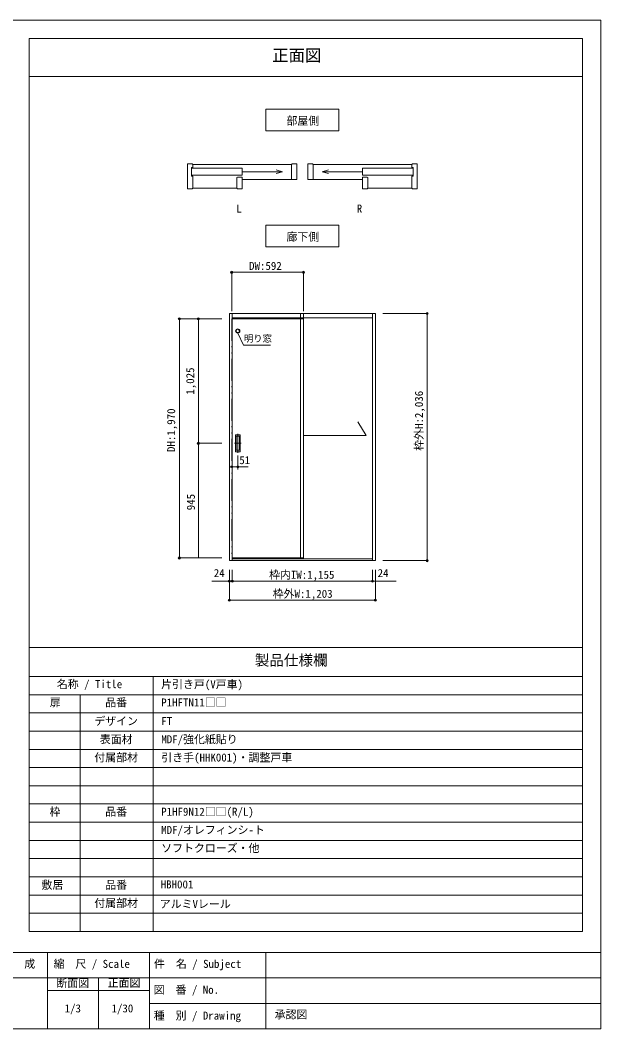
# Model space of a CAD drawing. Units: millimetres on the paper, enlarged 10 times, with parts at other scales. Extents: x -2000 to 11221, y -1870 to 1385.
# Drawn here: x 405 to 2000, y -1385 to 1385 of the extents above; entities that cross this region are included whole.
import ezdxf
from ezdxf.enums import TextEntityAlignment as Align

# ---------------------------------------------------------------- set-up
doc = ezdxf.new("R2010")
doc.units = ezdxf.units.MM
doc.header["$LTSCALE"] = 10
doc.header["$PDMODE"] = 32
doc.header["$PDSIZE"] = 6
doc.linetypes.add('DASHED_DOUBLE_DOTTED', pattern=[11, 6, -1.5, 0.25, -1.5, 0.25, -1.5])
doc.layers.add('1-1_0', color=7, linetype='Continuous', lineweight=18)
doc.layers.add('3-0', color=7, linetype='Continuous', lineweight=20)
doc.styles.add('ＭＳ ゴシック', font='')
doc.styles.get('ＭＳ ゴシック').set_extended_font_data('MS Gothic')

msp = doc.modelspace()

# ---------------------------------------------------------------- linework, layer by layer
at = {"layer": '1-1_0'}
for p, q in [((1950, 1335), (430, 1335)), ((430, -337.5), (430, 1335)), ((1950, -1117.5), (1950, 1335)), ((430, 1230), (1950, 1230)), ((430, -1117.5), (430, -337.5)), ((430, -337.5), (1950, -337.5)), ((430, -417.5), (1950, -417.5)), ((770, -1117.5), (770, -417.5)), ((430, -467.5), (1950, -467.5)), ((570, -1117.5), (570, -467.5)), ((430, -517.5), (1950, -517.5)), ((430, -567.5), (1950, -567.5)), ((430, -617.5), (1950, -617.5)), ((430, -667.5), (1950, -667.5)), ((430, -717.5), (1950, -717.5)), ((430, -767.5), (1950, -767.5)), ((430, -817.5), (1950, -817.5)), ((430, -867.5), (1950, -867.5)), ((430, -917.5), (1950, -917.5)), ((430, -967.5), (1950, -967.5)), ((430, -1017.5), (1950, -1017.5))]:
    msp.add_line(p, q, dxfattribs=at)
at = {"layer": '1-1_0', "lineweight": 20}
for p, q in [((430, -1067.5), (1950, -1067.5)), ((430, -1117.5), (1950, -1117.5)), ((2000, -1175), (-2000, -1175)), ((2000, -1175), (-2000, -1175)), ((480, -1175), (480, -1385)), ((760, -1175), (760, -1385)), ((1080, -1175), (1080, -1385)), ((2000, -1245), (-1190, -1245)), ((2000, -1245), (-1190, -1245)), ((620, -1245), (620, -1385)), ((760, -1280), (480, -1280)), ((2000, -1315), (760, -1315)), ((2000, -1315), (760, -1315)), ((-2000, -1385), (2000, -1385)), ((-2000, -1385), (2000, -1385))]:
    msp.add_line(p, q, dxfattribs=at)
at = {"layer": '1-1_0'}
msp.add_lwpolyline([(2000, -1385), (2000, 1385), (-2000, 1385), (-2000, -1385)], dxfattribs=at)
at = {"layer": '1-1_0', "lineweight": 20}
for points in [[(430, 1230), (1950, 1230), (430, 1230)], [(430, 1230), (430, -337.5), (430, 1230)]]:
    msp.add_lwpolyline(points, dxfattribs=at)
msp.add_lwpolyline([(430, 1230), (1950, 1230), (1950, -337.5), (430, -337.5)], close=True, dxfattribs=at)
at = {"layer": '3-0'}
for p, q in [((877.36, 990.19), (864.46, 990.19)), ((864.46, 921.79), (864.46, 990.19)), ((875.86, 980.59), (875.86, 957.04)), ((878.86, 980.59), (875.86, 980.59)), ((875.86, 978.79), (1014.87, 978.79)), ((878.86, 988.39), (1150.66, 988.39)), ((1014.87, 978.79), (1014.87, 958.99)), ((1125.21, 968.89), (1107.82, 973.55)), ((1150.66, 988.69), (1150.66, 947.59)), ((1165.06, 947.59), (1165.06, 990.19)), ((1195.06, 947.59), (1195.06, 990.19)), ((1209.46, 988.69), (1209.46, 947.59)), ((1481.26, 988.39), (1209.46, 988.39)), ((1234.91, 968.89), (1252.3, 973.55)), ((1484.26, 978.79), (1345.25, 978.79)), ((1345.25, 978.79), (1345.25, 958.99)), ((1481.26, 980.59), (1484.26, 980.59)), ((1482.76, 990.19), (1495.66, 990.19)), ((1484.26, 980.59), (1484.26, 957.04)), ((1495.66, 921.79), (1495.66, 990.19)), ((1014.87, 958.99), (875.86, 958.99)), ((875.86, 957.04), (878.86, 957.04)), ((1014.87, 968.89), (1125.21, 968.89)), ((1014.87, 921.79), (1014.87, 954.19)), ((1014.87, 947.59), (1165.06, 947.59)), ((1125.21, 968.89), (1107.82, 964.23)), ((1345.25, 947.59), (1195.06, 947.59)), ((1234.91, 968.89), (1252.3, 964.23)), ((1345.25, 968.89), (1234.91, 968.89)), ((1345.25, 958.99), (1484.26, 958.99)), ((1345.25, 921.79), (1345.25, 954.19)), ((1484.26, 957.04), (1481.26, 957.04)), ((877.36, 921.79), (864.46, 921.79)), ((878.86, 923.59), (1000.47, 923.59)), ((1481.26, 923.59), (1359.65, 923.59)), ((1482.76, 921.79), (1495.66, 921.79)), ((987.7, 579.59), (979.7, 579.59)), ((987.7, 579.59), (979.7, 579.59)), ((986.03, 564.82), (1183.36, 564.82)), ((987.7, 579.59), (1175.36, 579.59)), ((987.7, 567.59), (1175.36, 567.59)), ((1183.36, 579.59), (1175.36, 579.59)), ((1183.36, -93.85), (1183.36, 579.59)), ((1183.36, 579.59), (1380.7, 579.59)), ((1183.36, 569.92), (1183.36, -93.08)), ((1183.36, 567.59), (1183.36, -94.08)), ((1183.36, 567.59), (1372.7, 567.59)), ((1183.36, 564.82), (1183.36, -94.18)), ((1372.7, 579.59), (1372.7, 571.59)), ((1380.7, 579.59), (1372.7, 579.59)), ((1354.98, 244.09), (1332.42, 281.81)), ((993.78, 223.15), (1012.06, 223.15)), ((1003.03, 249.25), (1003.03, 196.98)), ((1183.36, 244.09), (1354.98, 244.09)), ((986.03, -91.85), (1183.36, -91.85)), ((987.7, -94.18), (987.7, -99.18)), ((987.7, -94.18), (1372.7, -94.18)), ((987.7, -99.18), (1372.7, -99.18)), ((1372.7, -94.18), (1372.7, -99.18))]:
    msp.add_line(p, q, dxfattribs=at)
at = {"layer": '3-0', "color": 4, "lineweight": 9}
for p, q in [((986.03, 692.67), (986.03, 585.51)), ((986.03, 692.67), (1183.36, 692.67)), ((1183.36, 692.67), (1183.36, 585.51)), ((842.31, 564.82), (959.09, 564.82)), ((842.31, 564.82), (842.31, -91.85)), ((894.63, 564.82), (959.09, 564.82)), ((894.63, 223.15), (894.63, 564.82)), ((1401.54, 579.59), (1522.89, 579.59)), ((1522.89, 579.59), (1522.89, -99.18)), ((1018.23, 492.39), (1002.89, 525.66)), ((1092.57, 492.39), (1018.23, 492.39)), ((894.63, 223.15), (959.09, 223.15)), ((894.63, -91.85), (894.63, 223.15)), ((1003.03, 189.25), (1003.03, 151.4)), ((986.03, 158.52), (1030.92, 158.52)), ((842.31, -91.85), (959.09, -91.85)), ((1114.03, -91.85), (1020.7, -91.85)), ((1401.54, -99.18), (1522.89, -99.18)), ((979.7, -124.9), (979.7, -155.57)), ((979.7, -124.9), (979.7, -155.57)), ((987.7, -124.9), (987.7, -155.57)), ((1372.7, -155.57), (1372.7, -124.9)), ((1380.7, -124.9), (1380.7, -155.57)), ((987.7, -155.57), (931.17, -155.57)), ((979.7, -155.57), (979.7, -207.9)), ((987.7, -155.57), (1437.7, -155.57)), ((1372.7, -155.57), (1429.23, -155.57)), ((1380.7, -207.9), (1380.7, -155.57)), ((979.7, -207.9), (1380.7, -207.9))]:
    msp.add_line(p, q, dxfattribs=at)
at = {"layer": '3-0', "linetype": 'DASHED_DOUBLE_DOTTED'}
msp.add_line((986.03, 564.82), (986.03, -91.85), dxfattribs=at)
at = {"layer": '3-0', "color": 3}
for p, q in [((996.7, 246.49), (1009.36, 246.49)), ((996.7, 199.82), (996.7, 246.49)), ((996.7, 242.49), (1009.36, 242.49)), ((998.36, 203.82), (998.36, 242.49)), ((1007.7, 242.49), (1007.7, 203.82)), ((1009.36, 246.49), (1009.36, 199.82)), ((1009.36, 203.82), (996.7, 203.82)), ((1009.36, 199.82), (996.7, 199.82))]:
    msp.add_line(p, q, dxfattribs=at)
at = {"layer": '3-0'}
for points in [[(1080.06, 1140.93), (1280.06, 1140.93), (1280.06, 1080.93), (1080.06, 1080.93)], [(1080.06, 762.25), (1280.06, 762.25), (1280.06, 822.25), (1080.06, 822.25)]]:
    msp.add_lwpolyline(points, close=True, dxfattribs=at)
for points in [[(877.36, 990.19), (878.86, 988.69), (878.86, 980.59)], [(1150.66, 988.69), (1152.16, 990.19), (1165.06, 990.19)], [(1209.46, 988.69), (1207.96, 990.19), (1195.06, 990.19)], [(1482.76, 990.19), (1481.26, 988.69), (1481.26, 980.59)], [(877.36, 921.79), (878.86, 923.29), (878.86, 957.04)], [(1000.47, 923.29), (1000.47, 952.69), (1001.97, 954.19), (1014.87, 954.19)], [(1359.65, 923.29), (1359.65, 952.69), (1358.15, 954.19), (1345.25, 954.19)], [(1482.76, 921.79), (1481.26, 923.29), (1481.26, 957.04)], [(1000.47, 923.29), (1001.97, 921.79), (1014.87, 921.79)], [(1359.65, 923.29), (1358.15, 921.79), (1345.25, 921.79)], [(979.7, 579.59), (979.7, -99.18), (987.7, -99.18), (987.7, 579.59)], [(1175.36, 579.59), (1175.36, -94.18), (1183.36, -94.18)], [(1175.36, 567.59), (1183.36, 567.59), (1183.36, -94.08)], [(1372.7, 579.59), (1372.7, -99.18), (1380.7, -99.18), (1380.7, 579.59)]]:
    msp.add_lwpolyline(points, dxfattribs=at)
at = {"layer": '3-0', "color": 3}
for radius in [5.83, 4.5]:
    msp.add_circle((1002.7, 531.49), radius, dxfattribs=at)
at = {"layer": '3-0', "color": 4}
for p in [(986.03, 692.67), (1183.36, 692.67), (1522.89, 579.59), (842.31, 564.82), (894.63, 564.82), (894.63, 223.15), (986.03, 158.52), (1003.03, 158.52), (842.31, -91.85), (1522.89, -99.18), (979.7, -155.57), (987.7, -155.57), (1372.7, -155.57), (979.7, -207.9), (1380.7, -207.9)]:
    msp.add_point(p, dxfattribs=at)

# ---------------------------------------------------------------- texts
at = {"layer": '1-1_0', "style": 'ＭＳ ゴシック'}
for s, height, p in [('正面図', 32.99, (1097.24, 1261.98)), ('製品仕様欄', 29.33, (1049.4, -396.07)), ('名称 / Title', 21.99, (505.64, -456.06)), ('片引き戸(V戸車)', 21.99, (792.33, -456.36)), ('扉', 21.99, (486.33, -506.36)), ('品番', 21.99, (638.67, -506.36)), ('P1HFTN11□□', 21.99, (792.33, -506.36)), ('デザイン', 21.99, (608.75, -557.5)), ('FT', 21.99, (792.7, -557.5)), ('表面材', 21.99, (623.75, -607.5)), ('MDF/強化紙貼り', 21.99, (792.7, -607.5)), ('付属部材', 21.99, (608.75, -657.5)), ('引き手(HHK001)・調整戸車', 21.99, (792.7, -657.5)), ('枠', 21.99, (485.67, -806.36)), ('品番', 21.99, (638.67, -806.36)), ('P1HF9N12□□(R/L)', 21.99, (792.33, -806.36)), ('MDF/オレフィンシ-ト', 21.99, (792.33, -856.36)), ('ソフトクローズ・他', 21.99, (792.33, -906.36)), ('敷居', 21.99, (463.65, -1007.36)), ('品番', 21.99, (638.75, -1007.5)), ('HBH001', 21.99, (791.06, -1005.99)), ('付属部材', 21.99, (608.75, -1057.5)), ('アルミVレール', 21.99, (788.47, -1059.75)), ('作\u3000成', 21.99, (356.17, -1224.21)), ('縮\u3000尺 / Scale', 21.99, (496.68, -1224.21)), ('件\u3000名 / Subject', 21.99, (772.61, -1224.24)), ('断面図', 21.99, (504.6, -1277.15)), ('正面図', 21.99, (645.4, -1276.44)), ('図\u3000番 / No.', 21.99, (771.77, -1295.35)), ('1/3', 21.99, (527.17, -1346.45)), ('1/30', 21.99, (655.92, -1346.45)), ('種\u3000別 / Drawing', 21.99, (771.94, -1366.29)), ('承認図', 21.99, (1104.03, -1363.1))]:
    msp.add_text(s, height=height, dxfattribs=at).set_placement(p, align=Align.BOTTOM_LEFT)
at = {"layer": '3-0', "style": 'ＭＳ ゴシック'}
for s, height, p in [('部屋側', 21.99, (1136.46, 1090.93)), ('L', 21.99, (998.92, 850.05)), ('R', 21.99, (1329.52, 850.05)), ('廊下側', 21.99, (1136.46, 772.25)), ('DW:592', 21.99, (1033.8, 692.67)), ('明り窓', 18.33, (1019.55, 496.08)), ('51', 21.99, (1006.93, 159.16)), ('24', 21.99, (936.83, -150.9)), ('枠内IW:1,155', 21.99, (1088.57, -155.57)), ('24', 21.99, (1386.89, -150.9)), ('枠外W:1,203', 21.99, (1098.57, -207.9))]:
    msp.add_text(s, height=height, dxfattribs=at).set_placement(p, align=Align.BOTTOM_LEFT)
for s, p in [('1,025', (889.63, 356.49)), ('枠外H:2,036', (1517.89, 202.42)), ('DH:1,970', (837.31, 198.99)), ('945', (891.43, 39.07))]:
    msp.add_text(s, height=21.99, rotation=90, dxfattribs=at).set_placement(p, align=Align.BOTTOM_LEFT)

doc.saveas('drawing.dxf')
